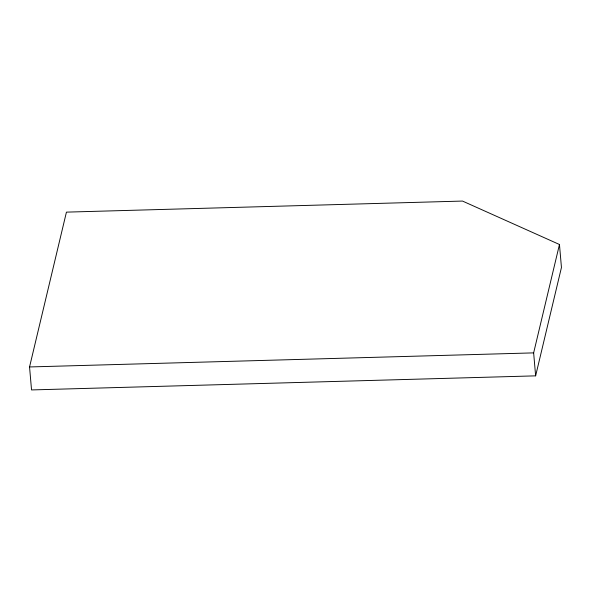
<?xml version="1.0" encoding="UTF-8"?>
<svg xmlns="http://www.w3.org/2000/svg" width="591" height="591" viewBox="0 0 591 591"><rect width="100%" height="100%" fill="white"/><g stroke="black" fill="none" stroke-linecap="round" stroke-linejoin="round"><path stroke-width="0.89" d="M29.55 366.952L66.436 212.132L462.509 201.066L559.463 244.497L561.45 267.479L535.631 375.854L31.537 389.934L29.55 366.952L533.643 352.879L559.463 244.497M533.643 352.879L535.631 375.854"/></g></svg>
